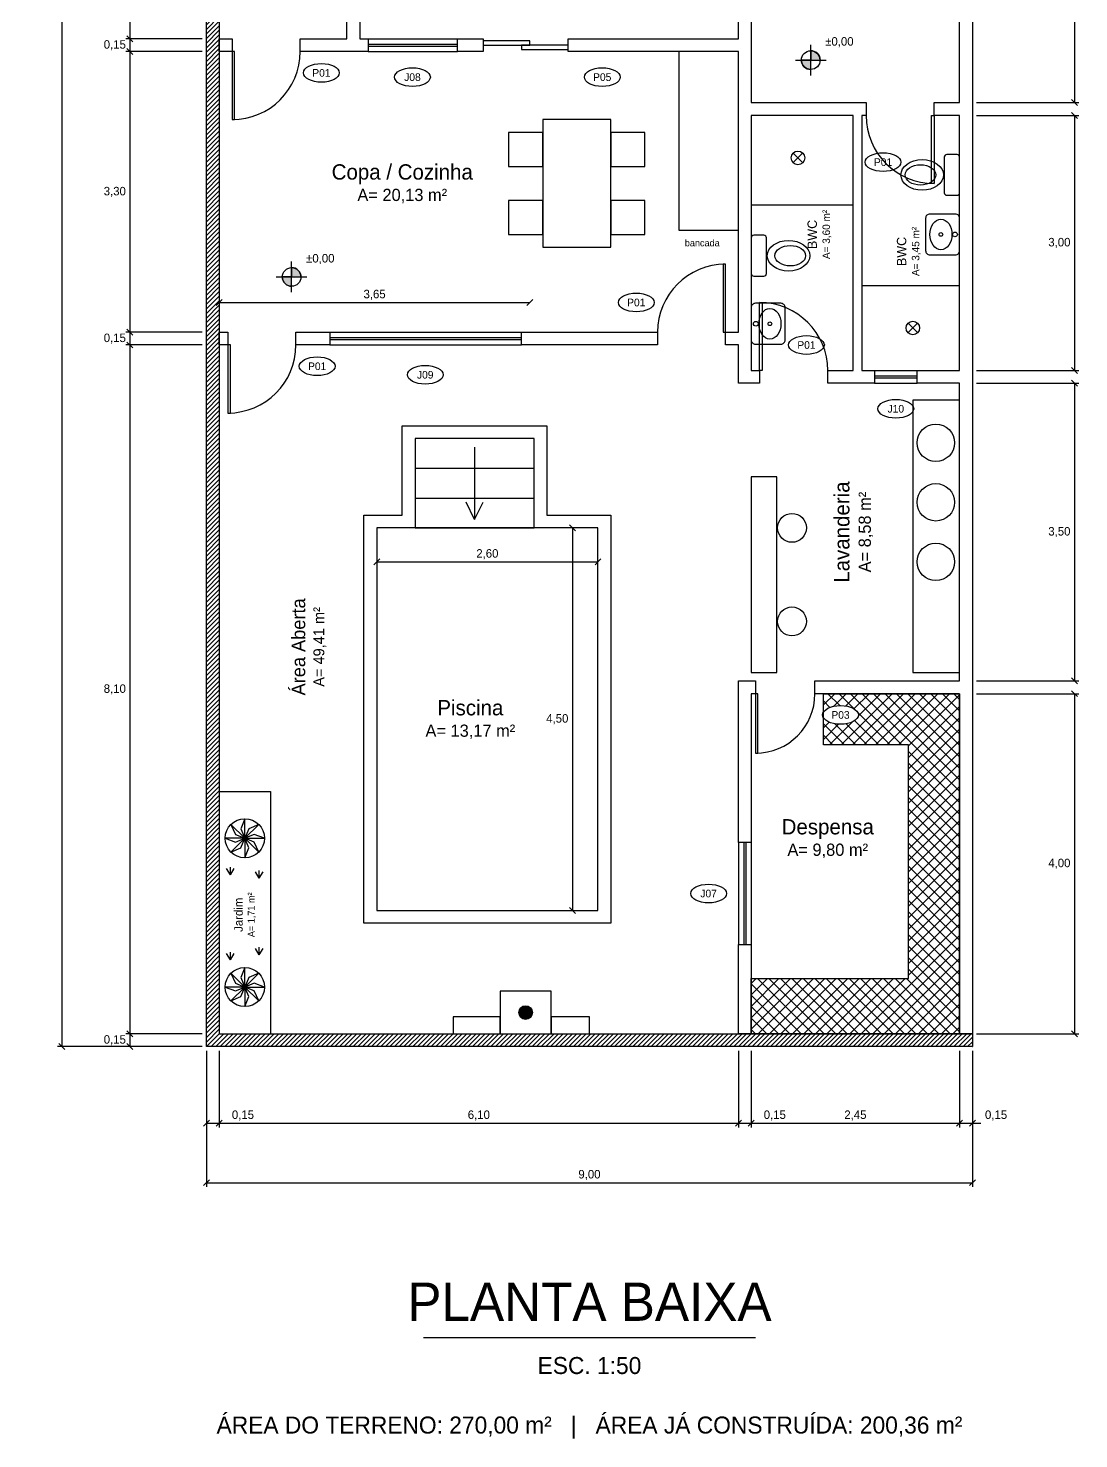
# Model space of a CAD drawing. Header units: millimetres. Extents: x -2095 to 18000, y -4612 to 31535.
# Drawn here: x -2095 to 10250, y -4612 to 11975 of the extents above; entities that cross this region are included whole.
import ezdxf
from ezdxf.enums import TextEntityAlignment as Align

# ---------------------------------------------------------------- set-up
doc = ezdxf.new("R2010")
doc.units = ezdxf.units.MM
for name, color, linetype in [('COTAS', 150, 'Continuous'), ('ESQUADRIAS-ETIQ', 7, 'Continuous'), ('HACHURAS', 8, 'Continuous'), ('JANELAS', 4, 'Continuous'), ('LOUCAS', 7, 'Continuous'), ('MOBILIARIO', 6, 'Continuous'), ('MUROS', 7, 'Continuous'), ('NIVEIS', 7, 'Continuous'), ('NOTAS', 7, 'Continuous'), ('PAREDES', 7, 'Continuous'), ('PISCINA', 4, 'Continuous'), ('PORTAS', 7, 'Continuous'), ('TEXTOS', 7, 'Continuous'), ('VEGETACAO', 3, 'Continuous')]:
    doc.layers.add(name, color=color, linetype=linetype)
doc.dimstyles.get("Standard").update_dxf_attribs({"dimscale": 50, "dimtxt": 2, "dimasz": 0.18, "dimexe": 1, "dimexo": 1, "dimgap": 0.6, "dimtad": 1, "dimtih": 1, "dimtoh": 1, "dimlfac": 0.001, "dimzin": 0, "dimtxsty": 'Standard', "dimtsz": 1, "dimcen": 0.09, "dimadec": 0, "dimazin": 0, "dimtfac": 1, "dimtdec": 4, "dimtofl": 0, "dimtmove": 0, "dimatfit": 3, "dimfxl": 1, "dimtolj": 1, "dimtzin": 0, "dimarcsym": 0})

# ---------------------------------------------------------------- blocks, each defined once
blk = doc.blocks.new('RALO')
for p, q in [((-55, -55), (55, 55)), ((-55, 55), (55, -55))]:
    blk.add_line(p, q)
blk.add_circle((0, 0), 80)
blk = doc.blocks.new('VASO')
blk.add_lwpolyline([(-210, 0), (210, 0, 0.414214), (240, 30), (240, 150, 0.414214), (210, 180), (-210, 180, 0.414214), (-240, 150), (-240, 30, 0.414214)], format="xyb", close=True)
for centre, major_axis, ratio in [((0, 440), (0, 250), 0.72), ((0, 460), (0, 180), 0.666667)]:
    blk.add_ellipse(centre, major_axis=major_axis, ratio=ratio)
blk = doc.blocks.new('LAVATORIO')
blk.add_lwpolyline([(-190, 0), (190, 0, 0.414214), (240, 50), (240, 350, 0.414214), (190, 400), (-190, 400, 0.414214), (-240, 350), (-240, 50, 0.414214)], format="xyb", close=True)
for centre, radius in [((0, 220), 22), ((0, 55), 28)]:
    blk.add_circle(centre, radius)
blk.add_ellipse((0, 220), major_axis=(180, 0), ratio=0.722222)
blk = doc.blocks.new('PLANTA')
for points in [[(0, 0), (0, 230), (-46, 111)], [(0, 0), (-230, 0), (-111, -46)], [(0, 0), (-163, 163), (-111, 46)], [(0, 0), (-163, -163), (-46, -111)], [(0, 0), (163, 163), (46, 111)], [(0, 0), (230, 0), (111, 46)], [(0, 0), (0, -230), (46, -111)], [(0, 0), (163, -163), (111, -46)]]:
    blk.add_lwpolyline(points, close=True)
blk.add_circle((0, 0), 230)
blk = doc.blocks.new('GRAMA')
for q in [(-45, 75), (0, 90), (45, 75)]:
    blk.add_line((0, 0), q)
blk = doc.blocks.new('NIVEL')
h = blk.add_hatch(color=256)
h.paths.add_polyline_path([(103, 38), (102, 41), (101, 44), (100, 46), (99, 49), (97, 51), (96, 54), (95, 56), (93, 58), (92, 61), (90, 63), (89, 65), (87, 68), (85, 70), (83, 72), (81, 74), (79, 76), (78, 78), (76, 80), (74, 82), (71, 84), (69, 85), (67, 87), (65, 89), (62, 91), (60, 92), (58, 94), (55, 95), (53, 96), (51, 98), (48, 99), (46, 100), (43, 101), (40, 102), (38, 103), (35, 104), (32, 105), (30, 106), (27, 107), (24, 107), (22, 108), (19, 108), (16, 109), (13, 109), (10, 109), (8, 110), (5, 110), (2, 110), (0, 110), (0, 0), (110, 0), (110, 6), (110, 7), (109, 11), (109, 13), (109, 17), (108, 19), (108, 22), (107, 25), (106, 28), (106, 30), (105, 33), (104, 36)])
h.paths.add_polyline_path([(0, -110), (0, 0), (-110, 0), (-110, -1), (-110, -4), (-110, -7), (-110, -10), (-109, -13), (-109, -15), (-108, -18), (-108, -21), (-107, -24), (-107, -26), (-106, -29), (-105, -32), (-104, -34), (-104, -37), (-103, -40), (-102, -42), (-100, -45), (-99, -47), (-98, -50), (-97, -52), (-95, -55), (-94, -57), (-92, -60), (-91, -62), (-89, -64), (-88, -66), (-86, -69), (-84, -71), (-82, -73), (-80, -75), (-78, -77), (-77, -79), (-74, -81), (-72, -83), (-70, -85), (-68, -86), (-66, -88), (-64, -90), (-61, -91), (-59, -93), (-57, -94), (-54, -96), (-52, -97), (-49, -98), (-47, -100), (-44, -101), (-42, -102), (-39, -103), (-36, -104), (-34, -105), (-31, -106), (-28, -106), (-26, -107), (-23, -108), (-20, -108), (-17, -109), (-15, -109), (-12, -109), (-9, -110), (-6, -110), (-3, -110), (-1, -110)])
for p, q in [((0, -180), (0, 180)), ((-180, 0), (180, 0))]:
    blk.add_line(p, q)
for points in [[(0, 0), (-110, 0, 0.414214), (0, -110)], [(0, 0), (110, 0, 0.414214), (0, 110)]]:
    blk.add_lwpolyline(points, format="xyb", close=True)
blk.add_circle((0, 0), 110)
blk = doc.blocks.new('*D3')
at = {"layer": 'COTAS', "color": 0}
for p, q in [((-865, 23815), (-935, 23885)), ((-50, 23850), (-950, 23850)), ((-900, 23850), (-900, 11850)), ((-50, 11850), (-950, 11850)), ((-865, 11815), (-935, 11885))]:
    blk.add_line(p, q, dxfattribs=at)
at = {"layer": 'COTAS', "color": 0, "insert": (-1125, 17850), "char_height": 100, "attachment_point": 5}
blk.add_mtext('12,00', dxfattribs=at)
blk = doc.blocks.new('*D4')
at = {"layer": 'COTAS', "color": 0}
for p, q in [((-50, 11850), (-950, 11850)), ((-865, 11815), (-935, 11885)), ((-900, 11850), (-900, 11700)), ((-50, 11700), (-950, 11700)), ((-865, 11665), (-935, 11735))]:
    blk.add_line(p, q, dxfattribs=at)
at = {"layer": 'COTAS', "color": 0, "insert": (-1078, 11775), "char_height": 100, "attachment_point": 5}
blk.add_mtext('0,15', dxfattribs=at)
blk = doc.blocks.new('*D5')
at = {"layer": 'COTAS', "color": 0}
for p, q in [((-50, 11700), (-950, 11700)), ((-865, 11665), (-935, 11735)), ((-900, 11700), (-900, 8400)), ((-50, 8400), (-950, 8400)), ((-865, 8365), (-935, 8435))]:
    blk.add_line(p, q, dxfattribs=at)
at = {"layer": 'COTAS', "color": 0, "insert": (-1078, 10050), "char_height": 100, "attachment_point": 5}
blk.add_mtext('3,30', dxfattribs=at)
blk = doc.blocks.new('*D6')
at = {"layer": 'COTAS', "color": 0}
for p, q in [((-50, 8400), (-950, 8400)), ((-865, 8365), (-935, 8435)), ((-900, 8400), (-900, 8250)), ((-50, 8250), (-950, 8250)), ((-865, 8215), (-935, 8285))]:
    blk.add_line(p, q, dxfattribs=at)
at = {"layer": 'COTAS', "color": 0, "insert": (-1078, 8325), "char_height": 100, "attachment_point": 5}
blk.add_mtext('0,15', dxfattribs=at)
blk = doc.blocks.new('*D7')
at = {"layer": 'COTAS', "color": 0}
for p, q in [((-50, 8250), (-950, 8250)), ((-865, 8215), (-935, 8285)), ((-900, 8250), (-900, 150)), ((-865, 115), (-935, 185)), ((-50, 150), (-950, 150))]:
    blk.add_line(p, q, dxfattribs=at)
at = {"layer": 'COTAS', "color": 0, "insert": (-1078, 4200), "char_height": 100, "attachment_point": 5}
blk.add_mtext('8,10', dxfattribs=at)
blk = doc.blocks.new('*D8')
at = {"layer": 'COTAS', "color": 0}
for p, q in [((-865, 115), (-935, 185)), ((-50, 150), (-950, 150)), ((-50, 0), (-950, 0)), ((-865, -35), (-935, 35)), ((-900, 150), (-900, 0))]:
    blk.add_line(p, q, dxfattribs=at)
at = {"layer": 'COTAS', "color": 0, "insert": (-1078, 75), "char_height": 100, "attachment_point": 5}
blk.add_mtext('0,15', dxfattribs=at)
blk = doc.blocks.new('*D9')
at = {"layer": 'COTAS', "color": 0}
for p, q in [((-1665, 29965), (-1735, 30035)), ((-50, 30000), (-1750, 30000)), ((-1700, 30000), (-1700, 0)), ((-50, 0), (-1750, 0)), ((-1665, -35), (-1735, 35))]:
    blk.add_line(p, q, dxfattribs=at)
at = {"layer": 'COTAS', "color": 0, "insert": (-1925, 15000), "char_height": 100, "attachment_point": 5}
blk.add_mtext('30,00', dxfattribs=at)
blk = doc.blocks.new('*D15')
at = {"layer": 'COTAS', "color": 0}
for p, q in [((9050, 16050), (10250, 16050)), ((10235, 16015), (10165, 16085)), ((10200, 16050), (10200, 11100)), ((10235, 11065), (10165, 11135)), ((9050, 11100), (10250, 11100))]:
    blk.add_line(p, q, dxfattribs=at)
at = {"layer": 'COTAS', "color": 0, "insert": (10022, 13575), "char_height": 100, "attachment_point": 5}
blk.add_mtext('4,95', dxfattribs=at)
blk = doc.blocks.new('*D16')
at = {"layer": 'COTAS', "color": 0}
for p, q in [((9050, 10950), (10250, 10950)), ((10235, 10915), (10165, 10985)), ((10200, 10950), (10200, 7950)), ((10235, 7915), (10165, 7985)), ((9050, 7950), (10250, 7950))]:
    blk.add_line(p, q, dxfattribs=at)
at = {"layer": 'COTAS', "color": 0, "insert": (10022, 9450), "char_height": 100, "attachment_point": 5}
blk.add_mtext('3,00', dxfattribs=at)
blk = doc.blocks.new('*D17')
at = {"layer": 'COTAS', "color": 0}
for p, q in [((9050, 7800), (10250, 7800)), ((10235, 7765), (10165, 7835)), ((10200, 7800), (10200, 4300)), ((10235, 4265), (10165, 4335)), ((9050, 4300), (10250, 4300))]:
    blk.add_line(p, q, dxfattribs=at)
at = {"layer": 'COTAS', "color": 0, "insert": (10022, 6050), "char_height": 100, "attachment_point": 5}
blk.add_mtext('3,50', dxfattribs=at)
blk = doc.blocks.new('*D18')
at = {"layer": 'COTAS', "color": 0}
for p, q in [((9050, 4150), (10250, 4150)), ((10235, 4115), (10165, 4185)), ((10200, 4150), (10200, 150)), ((10235, 115), (10165, 185)), ((9050, 150), (10250, 150))]:
    blk.add_line(p, q, dxfattribs=at)
at = {"layer": 'COTAS', "color": 0, "insert": (10022, 2150), "char_height": 100, "attachment_point": 5}
blk.add_mtext('4,00', dxfattribs=at)
blk = doc.blocks.new('*D19')
at = {"layer": 'COTAS', "color": 0}
for p, q in [((0, -50), (0, -950)), ((150, -50), (150, -950)), ((-35, -935), (35, -865)), ((0, -900), (150, -900)), ((115, -935), (185, -865)), ((150, -900), (250, -900))]:
    blk.add_line(p, q, dxfattribs=at)
at = {"layer": 'COTAS', "color": 0, "insert": (428, -810), "char_height": 100, "attachment_point": 5}
blk.add_mtext('0,15', dxfattribs=at)
blk = doc.blocks.new('*D20')
at = {"layer": 'COTAS', "color": 0}
for p, q in [((150, -50), (150, -950)), ((6250, -50), (6250, -950)), ((115, -935), (185, -865)), ((150, -900), (6250, -900)), ((6215, -935), (6285, -865))]:
    blk.add_line(p, q, dxfattribs=at)
at = {"layer": 'COTAS', "color": 0, "insert": (3200, -810), "char_height": 100, "attachment_point": 5}
blk.add_mtext('6,10', dxfattribs=at)
blk = doc.blocks.new('*D21')
at = {"layer": 'COTAS', "color": 0}
for p, q in [((6250, -50), (6250, -950)), ((6400, -50), (6400, -950)), ((6215, -935), (6285, -865)), ((6250, -900), (6400, -900)), ((6365, -935), (6435, -865)), ((6400, -900), (6500, -900))]:
    blk.add_line(p, q, dxfattribs=at)
at = {"layer": 'COTAS', "color": 0, "insert": (6678, -810), "char_height": 100, "attachment_point": 5}
blk.add_mtext('0,15', dxfattribs=at)
blk = doc.blocks.new('*D22')
at = {"layer": 'COTAS', "color": 0}
for p, q in [((6400, -50), (6400, -950)), ((8850, -50), (8850, -950)), ((6365, -935), (6435, -865)), ((6400, -900), (8850, -900)), ((8815, -935), (8885, -865))]:
    blk.add_line(p, q, dxfattribs=at)
at = {"layer": 'COTAS', "color": 0, "insert": (7625, -810), "char_height": 100, "attachment_point": 5}
blk.add_mtext('2,45', dxfattribs=at)
blk = doc.blocks.new('*D23')
at = {"layer": 'COTAS', "color": 0}
for p, q in [((8850, -50), (8850, -950)), ((9000, -50), (9000, -950)), ((8815, -935), (8885, -865)), ((8850, -900), (9000, -900)), ((8965, -935), (9035, -865)), ((9000, -900), (9100, -900))]:
    blk.add_line(p, q, dxfattribs=at)
at = {"layer": 'COTAS', "color": 0, "insert": (9278, -810), "char_height": 100, "attachment_point": 5}
blk.add_mtext('0,15', dxfattribs=at)
blk = doc.blocks.new('*D24')
at = {"layer": 'COTAS', "color": 0}
for p, q in [((0, -50), (0, -1650)), ((9000, -50), (9000, -1650)), ((-35, -1635), (35, -1565)), ((0, -1600), (9000, -1600)), ((8965, -1635), (9035, -1565))]:
    blk.add_line(p, q, dxfattribs=at)
at = {"layer": 'COTAS', "color": 0, "insert": (4500, -1510), "char_height": 100, "attachment_point": 5}
blk.add_mtext('9,00', dxfattribs=at)
blk = doc.blocks.new('*D36')
at = {"layer": 'COTAS', "color": 0}
for p, q in [((115, 8715), (185, 8785)), ((150, 8750), (3800, 8750)), ((3765, 8715), (3835, 8785))]:
    blk.add_line(p, q, dxfattribs=at)
at = {"layer": 'COTAS', "color": 0, "insert": (1975, 8840), "char_height": 100, "attachment_point": 5}
blk.add_mtext('3,65', dxfattribs=at)
blk = doc.blocks.new('*D37')
at = {"layer": 'COTAS', "color": 0}
for p, q in [((1965, 5665), (2035, 5735)), ((2000, 5700), (4600, 5700)), ((4565, 5665), (4635, 5735))]:
    blk.add_line(p, q, dxfattribs=at)
at = {"layer": 'COTAS', "color": 0, "insert": (3300, 5790), "char_height": 100, "attachment_point": 5}
blk.add_mtext('2,60', dxfattribs=at)
blk = doc.blocks.new('*D38')
at = {"layer": 'COTAS', "color": 0}
for p, q in [((4335, 6065), (4265, 6135)), ((4300, 6100), (4300, 1600)), ((4335, 1565), (4265, 1635))]:
    blk.add_line(p, q, dxfattribs=at)
at = {"layer": 'COTAS', "color": 0, "insert": (4122, 3850), "char_height": 100, "attachment_point": 5}
blk.add_mtext('4,50', dxfattribs=at)

msp = doc.modelspace()

# ---------------------------------------------------------------- hatches: boundary and pattern name
at = {"layer": 'HACHURAS'}
h = msp.add_hatch(dxfattribs=at)
h.set_pattern_fill('ANSI31', color=256, scale=12, style=0)
h.paths.add_polyline_path([(9000, 0), (9000, 150), (8850, 150), (6400, 150), (6250, 150), (150, 150), (150, 8250), (150, 8400), (150, 11700), (150, 11850), (150, 29650), (450, 29650), (450, 30000), (0, 30000), (0, 0)])
h = msp.add_hatch(dxfattribs=at)
h.set_pattern_fill('ANSI31', color=256, scale=12, style=0)
h.paths.add_polyline_path([(150, 11850), (150, 29650), (450, 29650), (450, 30000), (0, 30000), (0, 0), (9000, 0), (9000, 150), (8850, 150), (6400, 150), (6250, 150), (150, 150), (150, 8250), (150, 8400), (150, 11700)])
h = msp.add_hatch(dxfattribs=at)
h.set_pattern_fill('ANSI31', color=256, scale=12, style=0)
h.paths.add_polyline_path([(450, 29650), (450, 30000), (0, 30000), (0, 0), (9000, 0), (9000, 150), (8850, 150), (6400, 150), (6250, 150), (150, 150), (150, 8250), (150, 8400), (150, 11700), (150, 11850), (150, 29650)])
h = msp.add_hatch(dxfattribs=at)
h.set_pattern_fill('ANSI31', color=256, scale=12, style=0)
h.paths.add_polyline_path([(450, 29650), (450, 30000), (0, 30000), (0, 0), (9000, 0), (9000, 150), (8850, 150), (6400, 150), (6250, 150), (150, 150), (150, 8250), (150, 8400), (150, 11700), (150, 11850), (150, 29650)])
at = {"layer": 'MOBILIARIO'}
h = msp.add_hatch(dxfattribs=at)
h.set_pattern_fill('ANSI37', color=256, scale=30, style=0)
h.paths.add_polyline_path([(8850, 150), (8850, 4150), (7250, 4150), (7250, 3930.017), (7257.386, 3943.824), (7287.101, 3969.42), (7328.897, 3989.867), (7379.675, 4003.649), (7435.669, 4009.744), (7492.726, 4007.699), (7546.614, 3997.667), (7593.336, 3980.392), (7629.428, 3957.154), (7652.213, 3929.678), (7660, 3900), (7652.213, 3870.322), (7629.428, 3842.846), (7593.336, 3819.608), (7546.614, 3802.333), (7492.726, 3792.301), (7435.669, 3790.256), (7379.675, 3796.351), (7328.897, 3810.133), (7287.101, 3830.58), (7257.386, 3856.176), (7250, 3869.983), (7250, 3550), (8250, 3550), (8250, 800), (6400, 800), (6400, 150)])
msp.add_hatch(color=256, dxfattribs=at).paths.add_polyline_path([(3830, 400), (3822.078, 434.711), (3799.879, 462.547), (3767.802, 477.994), (3732.198, 477.994), (3700.121, 462.547), (3677.922, 434.711), (3670, 400), (3677.922, 365.289), (3700.121, 337.453), (3732.198, 322.006), (3767.802, 322.006), (3799.879, 337.453), (3822.078, 365.289)])

# ---------------------------------------------------------------- linework, layer by layer
at = {"layer": 'ESQUADRIAS-ETIQ'}
for centre in [(1350, 11450), (2420, 11400), (4650, 11400), (7950, 10400), (5050, 8750), (7050, 8250), (1300, 8000), (2570, 7900), (8100, 7500), (7450, 3900), (5900, 1800)]:
    msp.add_ellipse(centre, major_axis=(210, 0), ratio=0.523809524, dxfattribs=at)
at = {"layer": 'JANELAS'}
for p, q in [((1900, 11850), (2950, 11850)), ((1900, 11787), (2950, 11787)), ((1900, 11763), (2950, 11763)), ((1900, 11700), (2950, 11700)), ((1450, 8400), (3700, 8400)), ((1450, 8337), (3700, 8337)), ((1450, 8313), (3700, 8313)), ((1450, 8250), (3700, 8250)), ((7850, 7950), (8350, 7950)), ((7850, 7887), (8350, 7887)), ((7850, 7863), (8350, 7863)), ((7850, 7800), (8350, 7800)), ((6250, 2400), (6250, 1200)), ((6313, 2400), (6313, 1200)), ((6337, 2400), (6337, 1200)), ((6400, 2400), (6400, 1200))]:
    msp.add_line(p, q, dxfattribs=at)
at = {"layer": 'LOUCAS'}
for p, q in [((6400, 9900), (7600, 9900)), ((7700, 8950), (8850, 8950))]:
    msp.add_line(p, q, dxfattribs=at)
at = {"layer": 'MOBILIARIO'}
for points in [[(5550, 9600), (6250, 9600), (6250, 11700), (5550, 11700)], [(3950, 9400), (4750, 9400), (4750, 10900), (3950, 10900)], [(3550, 10350), (3950, 10350), (3950, 10750), (3550, 10750)], [(4750, 10350), (5150, 10350), (5150, 10750), (4750, 10750)], [(3550, 9550), (3950, 9550), (3950, 9950), (3550, 9950)], [(4750, 9550), (5150, 9550), (5150, 9950), (4750, 9950)], [(8300, 4400), (8850, 4400), (8850, 7600), (8300, 7600)], [(6400, 4400), (6700, 4400), (6700, 6700), (6400, 6700)], [(7250, 4150), (8850, 4150), (8850, 150), (6400, 150), (6400, 800), (8250, 800), (8250, 3550), (7250, 3550)], [(3450, 150), (4050, 150), (4050, 650), (3450, 650)], [(2900, 150), (3450, 150), (3450, 350), (2900, 350)], [(4050, 150), (4500, 150), (4500, 350), (4050, 350)]]:
    msp.add_lwpolyline(points, close=True, dxfattribs=at)
for centre, radius in [((8570, 7100), 220), ((8570, 6400), 220), ((6880, 6100), 170), ((8570, 5700), 220), ((6880, 5000), 170), ((3750, 400), 80)]:
    msp.add_circle(centre, radius, dxfattribs=at)
at = {"layer": 'MUROS'}
msp.add_lwpolyline([(0, 30000), (450, 30000), (450, 29650), (150, 29650), (150, 150), (9000, 150), (9000, 0), (0, 0)], close=True, dxfattribs=at)
at = {"layer": 'NOTAS'}
msp.add_line((2550, -3420), (6450, -3420), dxfattribs=at)
at = {"layer": 'PAREDES'}
msp.add_lwpolyline([(6400, 15150), (6400, 11100), (7750, 11100), (7750, 10950), (7700, 10950), (7700, 7950), (7850, 7950), (7850, 7800), (7300, 7800), (7300, 7950), (7600, 7950), (7600, 10950), (6400, 10950), (6400, 7950), (6500, 7950), (6500, 7800), (6250, 7800), (6250, 8250), (6100, 8250), (6100, 8400), (6250, 8400), (6250, 11700), (4250, 11700), (4250, 11850), (6250, 11850), (6250, 15150)], dxfattribs=at)
for points in [[(7150, 4300), (8850, 4300), (8850, 7800), (8350, 7800), (8350, 7950), (8850, 7950), (8850, 10950), (8550, 10950), (8550, 11100), (8850, 11100), (8850, 12700), (9000, 12700), (9000, 150), (8850, 150), (8850, 4150), (7150, 4150)], [(1100, 11850), (1650, 11850), (1650, 12400), (1800, 12400), (1800, 11850), (1900, 11850), (1900, 11700), (1100, 11700)], [(150, 11850), (300, 11850), (300, 11700), (150, 11700)], [(2950, 11850), (3250, 11850), (3250, 11700), (2950, 11700)], [(150, 8400), (250, 8400), (250, 8250), (150, 8250)], [(1050, 8400), (1450, 8400), (1450, 8250), (1050, 8250)], [(3700, 8400), (5300, 8400), (5300, 8250), (3700, 8250)], [(6250, 4300), (6450, 4300), (6450, 4150), (6400, 4150), (6400, 2400), (6250, 2400)], [(6250, 1200), (6400, 1200), (6400, 150), (6250, 150)]]:
    msp.add_lwpolyline(points, close=True, dxfattribs=at)
at = {"layer": 'PISCINA'}
for p, q in [((3150, 7050), (3150, 6200)), ((2450, 6800), (3850, 6800)), ((2450, 6450), (3850, 6450)), ((3150, 6200), (3050, 6400)), ((3150, 6200), (3250, 6400))]:
    msp.add_line(p, q, dxfattribs=at)
for points in [[(1850, 6250), (2300, 6250), (2300, 7300), (4000, 7300), (4000, 6250), (4750, 6250), (4750, 1450), (1850, 1450)], [(2450, 6100), (3850, 6100), (3850, 7150), (2450, 7150)], [(2000, 1600), (4600, 1600), (4600, 6100), (2000, 6100)]]:
    msp.add_lwpolyline(points, close=True, dxfattribs=at)
at = {"layer": 'PORTAS'}
for points in [[(3250, 11775), (3800, 11775), (3800, 11825), (3250, 11825)], [(300, 11700), (300, 10900), (330, 10900), (330, 11700)], [(3700, 11725), (4250, 11725), (4250, 11775), (3700, 11775)], [(8550, 10950), (8550, 10150), (8520, 10150), (8520, 10950)], [(6100, 8400), (6100, 9200), (6070, 9200), (6070, 8400)], [(6500, 7950), (6500, 8750), (6530, 8750), (6530, 7950)], [(250, 8250), (250, 7450), (280, 7450), (280, 8250)], [(6450, 4150), (6450, 3450), (6480, 3450), (6480, 4150)]]:
    msp.add_lwpolyline(points, close=True, dxfattribs=at)
for centre, radius, start, end in [((300, 11700), 800, 270, 0), ((8550, 10950), 800, 180, 270), ((6100, 8400), 800, 90, 180), ((6500, 7950), 800, 0, 90), ((250, 8250), 800, 270, 0), ((6450, 4150), 700, 270, 0)]:
    msp.add_arc(centre, radius, start, end, dxfattribs=at)
at = {"layer": 'VEGETACAO'}
for p, q in [((150, 3000), (750, 3000)), ((750, 3000), (750, 150))]:
    msp.add_line(p, q, dxfattribs=at)

# ---------------------------------------------------------------- block references
at = {"layer": 'LOUCAS'}
for p in [(6950, 10450), (8300, 8450)]:
    msp.add_blockref('RALO', p, dxfattribs=at)
for name, p, rotation in [('VASO', (8850, 10250), 90), ('LAVATORIO', (8850, 9550), 90), ('VASO', (6400, 9300), -90), ('LAVATORIO', (6400, 8500), -90)]:
    msp.add_blockref(name, p, dxfattribs=dict(at, rotation=rotation))
at = {"layer": 'NIVEIS'}
for p in [(7100, 11600), (1000, 9050)]:
    msp.add_blockref('NIVEL', p, dxfattribs=at)
at = {"layer": 'VEGETACAO'}
for name, p in [('PLANTA', (450, 2450)), ('GRAMA', (280, 2020)), ('GRAMA', (620, 1980)), ('GRAMA', (620, 1080)), ('GRAMA', (280, 1020)), ('PLANTA', (450, 700))]:
    msp.add_blockref(name, p, dxfattribs=at)

# ---------------------------------------------------------------- texts
at = {"layer": 'ESQUADRIAS-ETIQ'}
for s, p in [('P01', (1350, 11450)), ('J08', (2420, 11400)), ('P05', (4650, 11400)), ('P01', (7950, 10400)), ('P01', (5050, 8750)), ('P01', (7050, 8250)), ('P01', (1300, 8000)), ('J09', (2570, 7900)), ('J10', (8100, 7500)), ('P03', (7450, 3900)), ('J07', (5900, 1800))]:
    msp.add_text(s, height=90, dxfattribs=at).set_placement(p, align=Align.MIDDLE_CENTER)
at = {"layer": 'NIVEIS'}
for p in [(7270, 11740), (1170, 9190)]:
    msp.add_text('±0,00', height=100, dxfattribs=at).set_placement(p, align=Align.BOTTOM_LEFT)
at = {"layer": 'NOTAS'}
msp.add_text('bancada', height=80, dxfattribs=at).set_placement((5620, 9450), align=Align.MIDDLE_LEFT)
for s, height, p in [('PLANTA BAIXA', 450, (4500, -3000)), ('ESC. 1:50', 200, (4500, -3750)), ('ÁREA DO TERRENO: 270,00 m²   |   ÁREA JÁ CONSTRUÍDA: 200,36 m²', 200, (4500, -4450))]:
    msp.add_text(s, height=height, dxfattribs=at).set_placement(p, align=Align.MIDDLE_CENTER)
at = {"layer": 'TEXTOS'}
for s, height, p in [('Copa / Cozinha', 180, (2300, 10285)), ('A= 20,13 m²', 144, (2300, 10015)), ('Piscina', 180, (3100, 3985)), ('A= 13,17 m²', 144, (3100, 3715)), ('Despensa', 180, (7300, 2585)), ('A= 9,80 m²', 144, (7300, 2315))]:
    msp.add_text(s, height=height, dxfattribs=at).set_placement(p, align=Align.MIDDLE_CENTER)
for s, height, p in [('A= 3,60 m²', 88, (7282.5, 9550)), ('BWC', 110, (7117.5, 9550)), ('A= 3,45 m²', 88, (8332.5, 9350)), ('BWC', 110, (8167.5, 9350)), ('Lavanderia', 180, (7465, 6050)), ('A= 8,58 m²', 144, (7735, 6050)), ('Área Aberta', 160, (1080, 4700)), ('A= 49,41 m²', 128, (1320, 4700)), ('Jardim', 100, (375, 1550)), ('A= 1,71 m²', 80, (525, 1550))]:
    msp.add_text(s, height=height, rotation=90, dxfattribs=at).set_placement(p, align=Align.MIDDLE_CENTER)

# ---------------------------------------------------------------- dimensions: what is measured, and where the dimension line sits
at = {"layer": 'COTAS'}
for base, p1, p2, picture, middle in [((-1700, 15000), (0, 30000), (0, 0), '*D9', (-1925, 15000)), ((-900, 17850), (0, 23850), (0, 11850), '*D3', (-1125, 17850)), ((10200, 13575), (9000, 16050), (9000, 11100), '*D15', (10021.667, 13575)), ((-900, 11775), (0, 11850), (0, 11700), '*D4', (-1078.333, 11775)), ((-900, 10050), (0, 11700), (0, 8400), '*D5', (-1078.333, 10050)), ((10200, 9450), (9000, 10950), (9000, 7950), '*D16', (10021.667, 9450)), ((-900, 8325), (0, 8400), (0, 8250), '*D6', (-1078.333, 8325)), ((-900, 4200), (0, 8250), (0, 150), '*D7', (-1078.333, 4200)), ((10200, 6050), (9000, 7800), (9000, 4300), '*D17', (10021.667, 6050)), ((4300, 3850), (4300, 6100), (4300, 1600), '*D38', (4121.667, 3850)), ((10200, 2150), (9000, 4150), (9000, 150), '*D18', (10021.667, 2150)), ((-900, 75), (0, 150), (0, 0), '*D8', (-1078.333, 75))]:
    dim = msp.add_linear_dim(base=base, p1=p1, p2=p2, angle=90, dimstyle='Standard', dxfattribs=at)
    dim.commit()
    dim.dimension.update_dxf_attribs({"geometry": picture, "text_midpoint": middle})
for base, p1, p2, picture, middle in [((1975, 8750), (150, 8750), (3800, 8750), '*D36', (1975, 8840)), ((3300, 5700), (2000, 5700), (4600, 5700), '*D37', (3300, 5790)), ((75, -900), (0, 0), (150, 0), '*D19', (428.333, -810)), ((4500, -1600), (0, 0), (9000, 0), '*D24', (4500, -1510)), ((3200, -900), (150, 0), (6250, 0), '*D20', (3200, -810)), ((6325, -900), (6250, 0), (6400, 0), '*D21', (6678.333, -810)), ((7625, -900), (6400, 0), (8850, 0), '*D22', (7625, -810)), ((8925, -900), (8850, 0), (9000, 0), '*D23', (9278.333, -810))]:
    dim = msp.add_linear_dim(base=base, p1=p1, p2=p2, dimstyle='Standard', dxfattribs=at)
    dim.commit()
    dim.dimension.update_dxf_attribs({"geometry": picture, "text_midpoint": middle})

doc.saveas('drawing.dxf')
